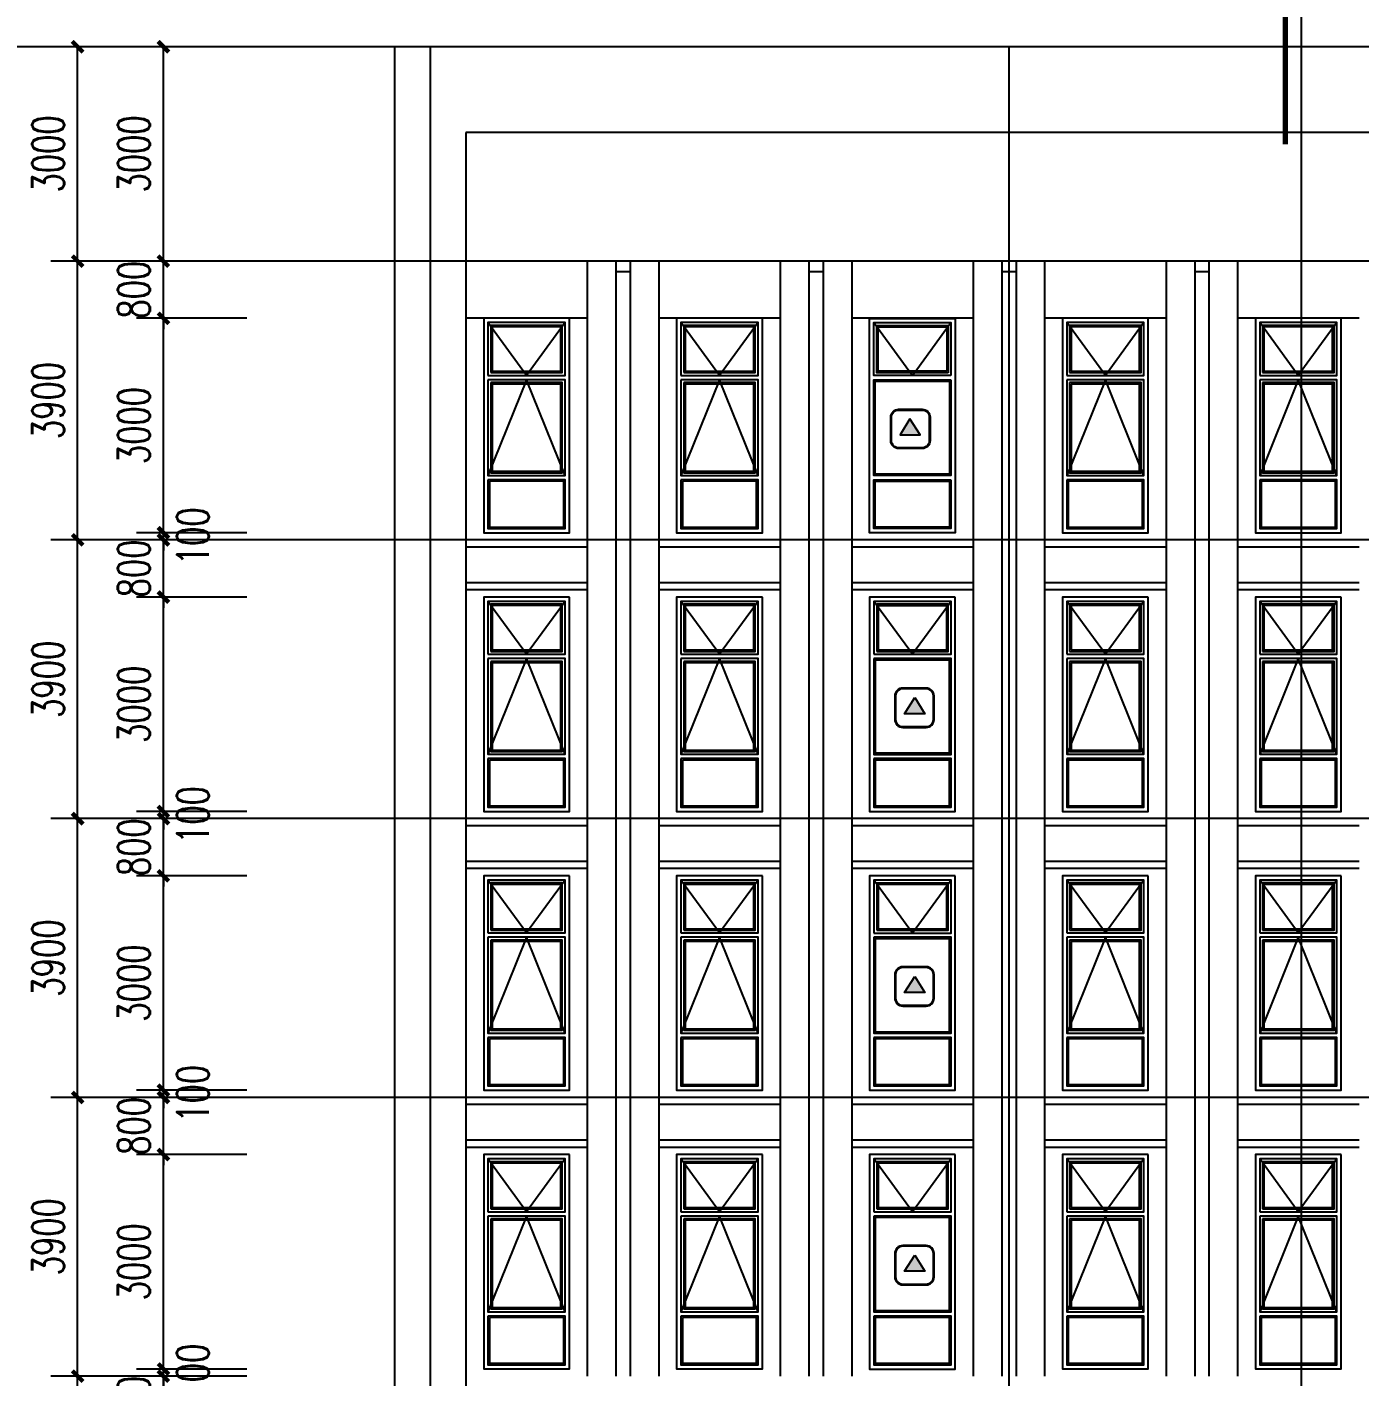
# Model space of a CAD drawing. Extents: x 1738711 to 2346805, y 1189731 to 2516152.
# Drawn here: x 2156531 to 2175172, y 2000241 to 2019115 of the extents above; entities that cross this region are included whole.
import ezdxf

# ---------------------------------------------------------------- set-up
doc = ezdxf.new("R2010")
doc.units = 0
doc.header["$LTSCALE"] = 1000
doc.header["$MEASUREMENT"] = 0
doc.linetypes.add('复件 140224通州运河二期售楼部条件图_t3$0$X-ME SHAFT SH$0$X-B2$0$WATER_LINE', pattern=[0])
for name, color, linetype in [('2', 41, 'Continuous'), ('A-Detl-Thin', 1, 'Continuous'), ('DIM_IDEN', 3, 'Continuous'), ('DOTE', 1, 'Continuous'), ('PUB_DIM', 3, 'Continuous'), ('WINDOW', 144, 'Continuous'), ('看线', 8, 'Continuous')]:
    doc.layers.add(name, color=color, linetype=linetype)
doc.layers.add('_0', color=7, linetype='Continuous', lineweight=25)
doc.styles.add('_TCH_DIM_T3', font='SIMPLEX', dxfattribs={"width": 0.705882, "bigfont": 'GBCBIG'})
doc.dimstyles.new('_TCH_ARCH&&150', dxfattribs={"dimtxt": 446.25, "dimasz": 150, "dimexe": 375, "dimexo": 450, "dimgap": 189.375, "dimtad": 1, "dimdec": 0, "dimzin": 0, "dimdsep": 46, "dimtxsty": '_TCH_DIM_T3', "dimblk": 'ARCHTICK', "dimcen": 0.09, "dimclrt": 7, "dimazin": 2, "dimtfac": 1, "dimtdec": 0, "dimtix": 1, "dimtmove": 2, "dimatfit": 3, "dimfxl": 1, "dimtolj": 1, "dimtzin": 0, "dimarcsym": 0})

# ---------------------------------------------------------------- blocks, each defined once
blk = doc.blocks.new('heraherahera')
at = {"layer": '2'}
for p, q in [((1974692, 1495620), (1974692, 1491720)), ((1975092, 1495620), (1975092, 1491720)), ((1975292, 1495620), (1975292, 1491720)), ((1975692, 1495620), (1975692, 1491720))]:
    blk.add_line(p, q, dxfattribs=at)
blk = doc.blocks.new('hrthtsrhtrdhjrts')
at = {"layer": '2'}
for p, q in [((1944992, 1511220), (1945392, 1511220)), ((1945392, 1511070), (1945592, 1511070)), ((1945592, 1511220), (1945992, 1511220))]:
    blk.add_line(p, q, dxfattribs=at)
blk = doc.blocks.new('geraherahearhe')
at = {"layer": 'WINDOW', "color": 4, "linetype": '复件 140224通州运河二期售楼部条件图_t3$0$X-ME SHAFT SH$0$X-B2$0$WATER_LINE'}
blk.add_lwpolyline([(1943542, 1510320), (1944742, 1510320), (1944742, 1507320), (1943542, 1507320)], close=True, dxfattribs=at)
at = {"layer": 'WINDOW', "linetype": '复件 140224通州运河二期售楼部条件图_t3$0$X-ME SHAFT SH$0$X-B2$0$WATER_LINE'}
for points in [[(1944682, 1509520), (1943602, 1509520), (1943602, 1510260), (1944682, 1510260), (1944682, 1509520)], [(1944682, 1509460), (1944682, 1508120), (1943602, 1508120), (1943602, 1509460), (1944682, 1509460)], [(1944682, 1508060), (1944682, 1507380), (1943602, 1507380), (1943602, 1508060), (1944682, 1508060)]]:
    blk.add_lwpolyline(points, dxfattribs=at)
for points in [[(1944642, 1509560), (1943642, 1509560), (1943642, 1510220), (1944642, 1510220)], [(1944622, 1509580), (1943662, 1509580), (1943662, 1510200), (1944622, 1510200)], [(1944642, 1509420), (1944642, 1508160), (1943642, 1508160), (1943642, 1509420)], [(1944622, 1509400), (1944622, 1508180), (1943662, 1508180), (1943662, 1509400)], [(1944662, 1508040), (1944662, 1507400), (1943622, 1507400), (1943622, 1508040)]]:
    blk.add_lwpolyline(points, close=True, dxfattribs=at)
at = {"layer": '看线'}
for points in [[(1943602, 1510260), (1944142, 1509520), (1944682, 1510260)], [(1943602, 1508120), (1944142, 1509460), (1944682, 1508120)]]:
    blk.add_lwpolyline(points, dxfattribs=at)
blk = doc.blocks.new('44444')
at = {"layer": 'A-Detl-Thin'}
h = blk.add_hatch(color=1, dxfattribs=at)
h.dxf.hatch_style = 1
h.paths.add_polyline_path([(4501249, -50474), (4501124, -50678), (4501380, -50678)])
for points in [[(4501005, -50752), (4501005, -50452, -0.414214), (4501105, -50352), (4501405, -50352, -0.414214), (4501505, -50452), (4501505, -50752, -0.414214), (4501405, -50852), (4501105, -50852, -0.414214)], [(4501015, -50752), (4501015, -50452, -0.414214), (4501105, -50362), (4501405, -50362, -0.414214), (4501495, -50452), (4501495, -50752, -0.414214), (4501405, -50842), (4501105, -50842, -0.414214)]]:
    blk.add_lwpolyline(points, format="xyb", close=True, dxfattribs=at)
blk.add_lwpolyline([(4501249, -50474), (4501124, -50678), (4501380, -50678)], close=True, dxfattribs=at)
blk = doc.blocks.new('herahaerhre')
at = {"layer": 'WINDOW', "color": 4}
blk.add_lwpolyline([(2189022, 1988401), (2190222, 1988401), (2190222, 1985401), (2189022, 1985401)], close=True, dxfattribs=at)
at = {"layer": 'WINDOW'}
for points in [[(2190162, 1987601), (2189082, 1987601), (2189082, 1988341), (2190162, 1988341), (2190162, 1987601)], [(2190162, 1987541), (2190162, 1986201), (2189082, 1986201), (2189082, 1987541), (2190162, 1987541)], [(2190162, 1986141), (2190162, 1985461), (2189082, 1985461), (2189082, 1986141), (2190162, 1986141)]]:
    blk.add_lwpolyline(points, dxfattribs=at)
for points in [[(2190122, 1987641), (2189122, 1987641), (2189122, 1988301), (2190122, 1988301)], [(2190102, 1987661), (2189142, 1987661), (2189142, 1988281), (2190102, 1988281)], [(2190142, 1987521), (2190142, 1986221), (2189102, 1986221), (2189102, 1987521)], [(2190142, 1986121), (2190142, 1985481), (2189102, 1985481), (2189102, 1986121)]]:
    blk.add_lwpolyline(points, close=True, dxfattribs=at)
at = {"layer": '看线'}
blk.add_lwpolyline([(2189082, 1988341), (2189622, 1987601), (2190162, 1988341)], dxfattribs=at)
at = {"color": 6, "xscale": 1.1, "yscale": 1.1, "zscale": 1.1}
blk.add_blockref('44444', (-2761787, 2042516), dxfattribs=at)
blk = doc.blocks.new('hgerahgerahre')
at = {"layer": 'WINDOW', "color": 4, "linetype": '复件 140224通州运河二期售楼部条件图_t3$0$X-ME SHAFT SH$0$X-B2$0$WATER_LINE'}
blk.add_lwpolyline([(1975942, 1494820), (1977142, 1494820), (1977142, 1491820), (1975942, 1491820)], close=True, dxfattribs=at)
at = {"layer": 'WINDOW', "linetype": '复件 140224通州运河二期售楼部条件图_t3$0$X-ME SHAFT SH$0$X-B2$0$WATER_LINE'}
for points in [[(1977082, 1494020), (1976002, 1494020), (1976002, 1494760), (1977082, 1494760), (1977082, 1494020)], [(1977082, 1493960), (1977082, 1492620), (1976002, 1492620), (1976002, 1493960), (1977082, 1493960)], [(1977082, 1492560), (1977082, 1491880), (1976002, 1491880), (1976002, 1492560), (1977082, 1492560)]]:
    blk.add_lwpolyline(points, dxfattribs=at)
for points in [[(1977042, 1494060), (1976042, 1494060), (1976042, 1494720), (1977042, 1494720)], [(1977022, 1494080), (1976062, 1494080), (1976062, 1494700), (1977022, 1494700)], [(1977042, 1493920), (1977042, 1492660), (1976042, 1492660), (1976042, 1493920)], [(1977022, 1493900), (1977022, 1492680), (1976062, 1492680), (1976062, 1493900)], [(1977062, 1492540), (1977062, 1491900), (1976022, 1491900), (1976022, 1492540)]]:
    blk.add_lwpolyline(points, close=True, dxfattribs=at)
at = {"layer": '看线'}
for points in [[(1976002, 1494760), (1976542, 1494020), (1977082, 1494760)], [(1976002, 1492620), (1976542, 1493960), (1977082, 1492620)]]:
    blk.add_lwpolyline(points, dxfattribs=at)
blk = doc.blocks.new('heraheraherah')
at = {"layer": '2'}
for p, q in [((1975692, 1495620), (1977392, 1495620)), ((1975692, 1495520), (1977392, 1495520)), ((1975692, 1495020), (1977392, 1495020)), ((1975692, 1494920), (1977392, 1494920))]:
    blk.add_line(p, q, dxfattribs=at)
blk = doc.blocks.new('jrthreahreah')
at = {"layer": '_0'}
for name in ['heraheraherah', 'hgerahgerahre']:
    blk.add_blockref(name, (0, 0), dxfattribs=at)
blk = doc.blocks.new('heraheraherhe')
at = {"layer": '_0'}
for name, p in [('heraheraherah', (213080, 493582)), ('herahaerhre', (0, 0))]:
    blk.add_blockref(name, p, dxfattribs=at)
blk = doc.blocks.new('_ArchTick')
at = {"color": 0, "linetype": 'ByBlock', "const_width": 0.4}
blk.add_lwpolyline([(-0.5, -0.5), (0.5, 0.5)], dxfattribs=at)
blk = doc.blocks.new('*D3168')
at = {"layer": 'Defpoints', "color": 0, "transparency": 16777216}
for p in [(2158440, 2000239), (2160059, 2000239), (2160059, 1999439)]:
    blk.add_point(p, dxfattribs=at)
at = {"layer": 'PUB_DIM', "color": 0, "lineweight": -2, "transparency": 16777216}
for p, q in [((2158440, 2000239), (2158440, 2000389)), ((2159609, 2000239), (2158065, 2000239)), ((2158440, 1999439), (2158440, 2000239)), ((2159609, 1999439), (2158065, 1999439)), ((2158440, 1999439), (2158440, 1999289))]:
    blk.add_line(p, q, dxfattribs=at)
at = {"layer": 'PUB_DIM', "color": 0, "lineweight": -2, "transparency": 16777216, "xscale": 150, "yscale": 150, "zscale": 150}
for p, rotation in [((2158440, 2000239), 270), ((2158440, 1999439), 90)]:
    blk.add_blockref('_ArchTick', p, dxfattribs=dict(at, rotation=rotation))
at = {"layer": 'PUB_DIM', "color": 7, "transparency": 16777216, "insert": (2158027, 1999839), "char_height": 446.2, "attachment_point": 5, "rotation": 90, "style": '_TCH_DIM_T3'}
blk.add_mtext('\\A1;800', dxfattribs=at)
blk = doc.blocks.new('*D3169')
at = {"layer": 'Defpoints', "color": 0, "transparency": 16777216}
for p in [(2158440, 2000339), (2160059, 2000339), (2160059, 2000239)]:
    blk.add_point(p, dxfattribs=at)
at = {"layer": 'PUB_DIM', "color": 0, "lineweight": -2, "transparency": 16777216}
for p, q in [((2158440, 2000339), (2158440, 2000489)), ((2159609, 2000339), (2158065, 2000339)), ((2158440, 2000239), (2158440, 2000339)), ((2159609, 2000239), (2158065, 2000239)), ((2158440, 2000239), (2158440, 2000089))]:
    blk.add_line(p, q, dxfattribs=at)
at = {"layer": 'PUB_DIM', "color": 0, "lineweight": -2, "transparency": 16777216, "xscale": 150, "yscale": 150, "zscale": 150}
for p, rotation in [((2158440, 2000339), 270), ((2158440, 2000239), 90)]:
    blk.add_blockref('_ArchTick', p, dxfattribs=dict(at, rotation=rotation))
at = {"layer": 'PUB_DIM', "color": 7, "transparency": 16777216, "insert": (2158852, 2000289), "char_height": 446.2, "attachment_point": 5, "rotation": 90, "style": '_TCH_DIM_T3'}
blk.add_mtext('\\A1;100', dxfattribs=at)
blk = doc.blocks.new('*D3170')
at = {"layer": 'Defpoints', "color": 0, "transparency": 16777216}
for p in [(2158440, 2003339), (2160059, 2003339), (2160059, 2000339)]:
    blk.add_point(p, dxfattribs=at)
at = {"layer": 'PUB_DIM', "color": 0, "lineweight": -2, "transparency": 16777216}
for p, q in [((2159609, 2003339), (2158065, 2003339)), ((2158440, 2000339), (2158440, 2003339)), ((2159609, 2000339), (2158065, 2000339))]:
    blk.add_line(p, q, dxfattribs=at)
at = {"layer": 'PUB_DIM', "color": 0, "lineweight": -2, "transparency": 16777216, "xscale": 150, "yscale": 150, "zscale": 150}
for p, rotation in [((2158440, 2003339), 90), ((2158440, 2000339), 270)]:
    blk.add_blockref('_ArchTick', p, dxfattribs=dict(at, rotation=rotation))
at = {"layer": 'PUB_DIM', "color": 7, "transparency": 16777216, "insert": (2158027, 2001839), "char_height": 446.2, "attachment_point": 5, "rotation": 90, "style": '_TCH_DIM_T3'}
blk.add_mtext('\\A1;3000', dxfattribs=at)
blk = doc.blocks.new('*D3171')
at = {"layer": 'Defpoints', "color": 0, "transparency": 16777216}
for p in [(2158440, 2004139), (2160059, 2004139), (2160059, 2003339)]:
    blk.add_point(p, dxfattribs=at)
at = {"layer": 'PUB_DIM', "color": 0, "lineweight": -2, "transparency": 16777216}
for p, q in [((2158440, 2004139), (2158440, 2004289)), ((2159609, 2004139), (2158065, 2004139)), ((2158440, 2003339), (2158440, 2004139)), ((2159609, 2003339), (2158065, 2003339)), ((2158440, 2003339), (2158440, 2003189))]:
    blk.add_line(p, q, dxfattribs=at)
at = {"layer": 'PUB_DIM', "color": 0, "lineweight": -2, "transparency": 16777216, "xscale": 150, "yscale": 150, "zscale": 150}
for p, rotation in [((2158440, 2004139), 270), ((2158440, 2003339), 90)]:
    blk.add_blockref('_ArchTick', p, dxfattribs=dict(at, rotation=rotation))
at = {"layer": 'PUB_DIM', "color": 7, "transparency": 16777216, "insert": (2158027, 2003739), "char_height": 446.2, "attachment_point": 5, "rotation": 90, "style": '_TCH_DIM_T3'}
blk.add_mtext('\\A1;800', dxfattribs=at)
blk = doc.blocks.new('*D3172')
at = {"layer": 'Defpoints', "color": 0, "transparency": 16777216}
for p in [(2158440, 2004239), (2160059, 2004239), (2160059, 2004139)]:
    blk.add_point(p, dxfattribs=at)
at = {"layer": 'PUB_DIM', "color": 0, "lineweight": -2, "transparency": 16777216}
for p, q in [((2158440, 2004239), (2158440, 2004389)), ((2159609, 2004239), (2158065, 2004239)), ((2159609, 2004139), (2158065, 2004139)), ((2158440, 2004139), (2158440, 2004239)), ((2158440, 2004139), (2158440, 2003989))]:
    blk.add_line(p, q, dxfattribs=at)
at = {"layer": 'PUB_DIM', "color": 0, "lineweight": -2, "transparency": 16777216, "xscale": 150, "yscale": 150, "zscale": 150}
for p, rotation in [((2158440, 2004239), 270), ((2158440, 2004139), 90)]:
    blk.add_blockref('_ArchTick', p, dxfattribs=dict(at, rotation=rotation))
at = {"layer": 'PUB_DIM', "color": 7, "transparency": 16777216, "insert": (2158852, 2004189), "char_height": 446.2, "attachment_point": 5, "rotation": 90, "style": '_TCH_DIM_T3'}
blk.add_mtext('\\A1;100', dxfattribs=at)
blk = doc.blocks.new('*D3173')
at = {"layer": 'Defpoints', "color": 0, "transparency": 16777216}
for p in [(2158440, 2007239), (2160059, 2007239), (2160059, 2004239)]:
    blk.add_point(p, dxfattribs=at)
at = {"layer": 'PUB_DIM', "color": 0, "lineweight": -2, "transparency": 16777216}
for p, q in [((2159609, 2007239), (2158065, 2007239)), ((2158440, 2004239), (2158440, 2007239)), ((2159609, 2004239), (2158065, 2004239))]:
    blk.add_line(p, q, dxfattribs=at)
at = {"layer": 'PUB_DIM', "color": 0, "lineweight": -2, "transparency": 16777216, "xscale": 150, "yscale": 150, "zscale": 150}
for p, rotation in [((2158440, 2007239), 90), ((2158440, 2004239), 270)]:
    blk.add_blockref('_ArchTick', p, dxfattribs=dict(at, rotation=rotation))
at = {"layer": 'PUB_DIM', "color": 7, "transparency": 16777216, "insert": (2158027, 2005739), "char_height": 446.2, "attachment_point": 5, "rotation": 90, "style": '_TCH_DIM_T3'}
blk.add_mtext('\\A1;3000', dxfattribs=at)
blk = doc.blocks.new('*D3174')
at = {"layer": 'Defpoints', "color": 0, "transparency": 16777216}
for p in [(2158440, 2008039), (2160059, 2008039), (2160059, 2007239)]:
    blk.add_point(p, dxfattribs=at)
at = {"layer": 'PUB_DIM', "color": 0, "lineweight": -2, "transparency": 16777216}
for p, q in [((2159609, 2008039), (2158065, 2008039)), ((2158440, 2008039), (2158440, 2008189)), ((2158440, 2007239), (2158440, 2008039)), ((2159609, 2007239), (2158065, 2007239)), ((2158440, 2007239), (2158440, 2007089))]:
    blk.add_line(p, q, dxfattribs=at)
at = {"layer": 'PUB_DIM', "color": 0, "lineweight": -2, "transparency": 16777216, "xscale": 150, "yscale": 150, "zscale": 150}
for p, rotation in [((2158440, 2008039), 270), ((2158440, 2007239), 90)]:
    blk.add_blockref('_ArchTick', p, dxfattribs=dict(at, rotation=rotation))
at = {"layer": 'PUB_DIM', "color": 7, "transparency": 16777216, "insert": (2158027, 2007639), "char_height": 446.2, "attachment_point": 5, "rotation": 90, "style": '_TCH_DIM_T3'}
blk.add_mtext('\\A1;800', dxfattribs=at)
blk = doc.blocks.new('*D3175')
at = {"layer": 'Defpoints', "color": 0, "transparency": 16777216}
for p in [(2158440, 2008139), (2160059, 2008139), (2160059, 2008039)]:
    blk.add_point(p, dxfattribs=at)
at = {"layer": 'PUB_DIM', "color": 0, "lineweight": -2, "transparency": 16777216}
for p, q in [((2158440, 2008139), (2158440, 2008289)), ((2159609, 2008139), (2158065, 2008139)), ((2159609, 2008039), (2158065, 2008039)), ((2158440, 2008039), (2158440, 2008139)), ((2158440, 2008039), (2158440, 2007889))]:
    blk.add_line(p, q, dxfattribs=at)
at = {"layer": 'PUB_DIM', "color": 0, "lineweight": -2, "transparency": 16777216, "xscale": 150, "yscale": 150, "zscale": 150}
for p, rotation in [((2158440, 2008139), 270), ((2158440, 2008039), 90)]:
    blk.add_blockref('_ArchTick', p, dxfattribs=dict(at, rotation=rotation))
at = {"layer": 'PUB_DIM', "color": 7, "transparency": 16777216, "insert": (2158852, 2008089), "char_height": 446.2, "attachment_point": 5, "rotation": 90, "style": '_TCH_DIM_T3'}
blk.add_mtext('\\A1;100', dxfattribs=at)
blk = doc.blocks.new('*D3176')
at = {"layer": 'Defpoints', "color": 0, "transparency": 16777216}
for p in [(2158440, 2011139), (2160059, 2011139), (2160059, 2008139)]:
    blk.add_point(p, dxfattribs=at)
at = {"layer": 'PUB_DIM', "color": 0, "lineweight": -2, "transparency": 16777216}
for p, q in [((2159609, 2011139), (2158065, 2011139)), ((2158440, 2008139), (2158440, 2011139)), ((2159609, 2008139), (2158065, 2008139))]:
    blk.add_line(p, q, dxfattribs=at)
at = {"layer": 'PUB_DIM', "color": 0, "lineweight": -2, "transparency": 16777216, "xscale": 150, "yscale": 150, "zscale": 150}
for p, rotation in [((2158440, 2011139), 90), ((2158440, 2008139), 270)]:
    blk.add_blockref('_ArchTick', p, dxfattribs=dict(at, rotation=rotation))
at = {"layer": 'PUB_DIM', "color": 7, "transparency": 16777216, "insert": (2158027, 2009639), "char_height": 446.2, "attachment_point": 5, "rotation": 90, "style": '_TCH_DIM_T3'}
blk.add_mtext('\\A1;3000', dxfattribs=at)
blk = doc.blocks.new('*D3177')
at = {"layer": 'Defpoints', "color": 0, "transparency": 16777216}
for p in [(2158440, 2011939), (2160059, 2011939), (2160059, 2011139)]:
    blk.add_point(p, dxfattribs=at)
at = {"layer": 'PUB_DIM', "color": 0, "lineweight": -2, "transparency": 16777216}
for p, q in [((2158440, 2011939), (2158440, 2012089)), ((2159609, 2011939), (2158065, 2011939)), ((2158440, 2011139), (2158440, 2011939)), ((2159609, 2011139), (2158065, 2011139)), ((2158440, 2011139), (2158440, 2010989))]:
    blk.add_line(p, q, dxfattribs=at)
at = {"layer": 'PUB_DIM', "color": 0, "lineweight": -2, "transparency": 16777216, "xscale": 150, "yscale": 150, "zscale": 150}
for p, rotation in [((2158440, 2011939), 270), ((2158440, 2011139), 90)]:
    blk.add_blockref('_ArchTick', p, dxfattribs=dict(at, rotation=rotation))
at = {"layer": 'PUB_DIM', "color": 7, "transparency": 16777216, "insert": (2158027, 2011539), "char_height": 446.2, "attachment_point": 5, "rotation": 90, "style": '_TCH_DIM_T3'}
blk.add_mtext('\\A1;800', dxfattribs=at)
blk = doc.blocks.new('*D3178')
at = {"layer": 'Defpoints', "color": 0, "transparency": 16777216}
for p in [(2158440, 2012039), (2160059, 2012039), (2160059, 2011939)]:
    blk.add_point(p, dxfattribs=at)
at = {"layer": 'PUB_DIM', "color": 0, "lineweight": -2, "transparency": 16777216}
for p, q in [((2158440, 2012039), (2158440, 2012189)), ((2159609, 2012039), (2158065, 2012039)), ((2158440, 2011939), (2158440, 2012039)), ((2159609, 2011939), (2158065, 2011939)), ((2158440, 2011939), (2158440, 2011789))]:
    blk.add_line(p, q, dxfattribs=at)
at = {"layer": 'PUB_DIM', "color": 0, "lineweight": -2, "transparency": 16777216, "xscale": 150, "yscale": 150, "zscale": 150}
for p, rotation in [((2158440, 2012039), 270), ((2158440, 2011939), 90)]:
    blk.add_blockref('_ArchTick', p, dxfattribs=dict(at, rotation=rotation))
at = {"layer": 'PUB_DIM', "color": 7, "transparency": 16777216, "insert": (2158852, 2011989), "char_height": 446.2, "attachment_point": 5, "rotation": 90, "style": '_TCH_DIM_T3'}
blk.add_mtext('\\A1;100', dxfattribs=at)
blk = doc.blocks.new('*D3179')
at = {"layer": 'Defpoints', "color": 0, "transparency": 16777216}
for p in [(2158440, 2015039), (2160059, 2015039), (2160059, 2012039)]:
    blk.add_point(p, dxfattribs=at)
at = {"layer": 'PUB_DIM', "color": 0, "lineweight": -2, "transparency": 16777216}
for p, q in [((2159609, 2015039), (2158065, 2015039)), ((2158440, 2012039), (2158440, 2015039)), ((2159609, 2012039), (2158065, 2012039))]:
    blk.add_line(p, q, dxfattribs=at)
at = {"layer": 'PUB_DIM', "color": 0, "lineweight": -2, "transparency": 16777216, "xscale": 150, "yscale": 150, "zscale": 150}
for p, rotation in [((2158440, 2015039), 90), ((2158440, 2012039), 270)]:
    blk.add_blockref('_ArchTick', p, dxfattribs=dict(at, rotation=rotation))
at = {"layer": 'PUB_DIM', "color": 7, "transparency": 16777216, "insert": (2158027, 2013539), "char_height": 446.2, "attachment_point": 5, "rotation": 90, "style": '_TCH_DIM_T3'}
blk.add_mtext('\\A1;3000', dxfattribs=at)
blk = doc.blocks.new('*D3180')
at = {"layer": 'Defpoints', "color": 0, "transparency": 16777216}
for p in [(2158440, 2015839), (2160059, 2015839), (2160059, 2015039)]:
    blk.add_point(p, dxfattribs=at)
at = {"layer": 'PUB_DIM', "color": 0, "lineweight": -2, "transparency": 16777216}
for p, q in [((2158440, 2015839), (2158440, 2015989)), ((2159609, 2015839), (2158065, 2015839)), ((2158440, 2015039), (2158440, 2015839)), ((2159609, 2015039), (2158065, 2015039)), ((2158440, 2015039), (2158440, 2014889))]:
    blk.add_line(p, q, dxfattribs=at)
at = {"layer": 'PUB_DIM', "color": 0, "lineweight": -2, "transparency": 16777216, "xscale": 150, "yscale": 150, "zscale": 150}
for p, rotation in [((2158440, 2015839), 270), ((2158440, 2015039), 90)]:
    blk.add_blockref('_ArchTick', p, dxfattribs=dict(at, rotation=rotation))
at = {"layer": 'PUB_DIM', "color": 7, "transparency": 16777216, "insert": (2158027, 2015439), "char_height": 446.2, "attachment_point": 5, "rotation": 90, "style": '_TCH_DIM_T3'}
blk.add_mtext('\\A1;800', dxfattribs=at)
blk = doc.blocks.new('*D3181')
at = {"layer": 'Defpoints', "color": 0, "transparency": 16777216}
for p in [(2158440, 2018839), (2160059, 2018839), (2160059, 2015839)]:
    blk.add_point(p, dxfattribs=at)
at = {"layer": 'PUB_DIM', "color": 0, "lineweight": -2, "transparency": 16777216}
for p, q in [((2159609, 2018839), (2158065, 2018839)), ((2158440, 2015839), (2158440, 2018839)), ((2159609, 2015839), (2158065, 2015839))]:
    blk.add_line(p, q, dxfattribs=at)
at = {"layer": 'PUB_DIM', "color": 0, "lineweight": -2, "transparency": 16777216, "xscale": 150, "yscale": 150, "zscale": 150}
for p, rotation in [((2158440, 2018839), 90), ((2158440, 2015839), 270)]:
    blk.add_blockref('_ArchTick', p, dxfattribs=dict(at, rotation=rotation))
at = {"layer": 'PUB_DIM', "color": 7, "transparency": 16777216, "insert": (2158027, 2017339), "char_height": 446.2, "attachment_point": 5, "rotation": 90, "style": '_TCH_DIM_T3'}
blk.add_mtext('\\A1;3000', dxfattribs=at)
blk = doc.blocks.new('*D3545')
at = {"layer": 'Defpoints', "color": 0, "transparency": 16777216}
for p in [(2157240, 2000239), (2158859, 2000239), (2158859, 1996339)]:
    blk.add_point(p, dxfattribs=at)
at = {"layer": 'PUB_DIM', "color": 0, "lineweight": -2, "transparency": 16777216}
for p, q in [((2158409, 2000239), (2156865, 2000239)), ((2157240, 1996339), (2157240, 2000239)), ((2158409, 1996339), (2156865, 1996339))]:
    blk.add_line(p, q, dxfattribs=at)
at = {"layer": 'PUB_DIM', "color": 0, "lineweight": -2, "transparency": 16777216, "xscale": 150, "yscale": 150, "zscale": 150}
for p, rotation in [((2157240, 2000239), 90), ((2157240, 1996339), 270)]:
    blk.add_blockref('_ArchTick', p, dxfattribs=dict(at, rotation=rotation))
at = {"layer": 'PUB_DIM', "color": 7, "transparency": 16777216, "insert": (2156827, 1998289), "char_height": 446.2, "attachment_point": 5, "rotation": 90, "style": '_TCH_DIM_T3'}
blk.add_mtext('\\A1;3900', dxfattribs=at)
blk = doc.blocks.new('*D3546')
at = {"layer": 'Defpoints', "color": 0, "transparency": 16777216}
for p in [(2157240, 2004139), (2158859, 2004139), (2158859, 2000239)]:
    blk.add_point(p, dxfattribs=at)
at = {"layer": 'PUB_DIM', "color": 0, "lineweight": -2, "transparency": 16777216}
for p, q in [((2158409, 2004139), (2156865, 2004139)), ((2157240, 2000239), (2157240, 2004139)), ((2158409, 2000239), (2156865, 2000239))]:
    blk.add_line(p, q, dxfattribs=at)
at = {"layer": 'PUB_DIM', "color": 0, "lineweight": -2, "transparency": 16777216, "xscale": 150, "yscale": 150, "zscale": 150}
for p, rotation in [((2157240, 2004139), 90), ((2157240, 2000239), 270)]:
    blk.add_blockref('_ArchTick', p, dxfattribs=dict(at, rotation=rotation))
at = {"layer": 'PUB_DIM', "color": 7, "transparency": 16777216, "insert": (2156827, 2002189), "char_height": 446.2, "attachment_point": 5, "rotation": 90, "style": '_TCH_DIM_T3'}
blk.add_mtext('\\A1;3900', dxfattribs=at)
blk = doc.blocks.new('*D3547')
at = {"layer": 'Defpoints', "color": 0, "transparency": 16777216}
for p in [(2157240, 2008039), (2158859, 2008039), (2158859, 2004139)]:
    blk.add_point(p, dxfattribs=at)
at = {"layer": 'PUB_DIM', "color": 0, "lineweight": -2, "transparency": 16777216}
for p, q in [((2158409, 2008039), (2156865, 2008039)), ((2157240, 2004139), (2157240, 2008039)), ((2158409, 2004139), (2156865, 2004139))]:
    blk.add_line(p, q, dxfattribs=at)
at = {"layer": 'PUB_DIM', "color": 0, "lineweight": -2, "transparency": 16777216, "xscale": 150, "yscale": 150, "zscale": 150}
for p, rotation in [((2157240, 2008039), 90), ((2157240, 2004139), 270)]:
    blk.add_blockref('_ArchTick', p, dxfattribs=dict(at, rotation=rotation))
at = {"layer": 'PUB_DIM', "color": 7, "transparency": 16777216, "insert": (2156827, 2006089), "char_height": 446.2, "attachment_point": 5, "rotation": 90, "style": '_TCH_DIM_T3'}
blk.add_mtext('\\A1;3900', dxfattribs=at)
blk = doc.blocks.new('*D3548')
at = {"layer": 'Defpoints', "color": 0, "transparency": 16777216}
for p in [(2157240, 2011939), (2158859, 2011939), (2158859, 2008039)]:
    blk.add_point(p, dxfattribs=at)
at = {"layer": 'PUB_DIM', "color": 0, "lineweight": -2, "transparency": 16777216}
for p, q in [((2158409, 2011939), (2156865, 2011939)), ((2157240, 2008039), (2157240, 2011939)), ((2158409, 2008039), (2156865, 2008039))]:
    blk.add_line(p, q, dxfattribs=at)
at = {"layer": 'PUB_DIM', "color": 0, "lineweight": -2, "transparency": 16777216, "xscale": 150, "yscale": 150, "zscale": 150}
for p, rotation in [((2157240, 2011939), 90), ((2157240, 2008039), 270)]:
    blk.add_blockref('_ArchTick', p, dxfattribs=dict(at, rotation=rotation))
at = {"layer": 'PUB_DIM', "color": 7, "transparency": 16777216, "insert": (2156827, 2009989), "char_height": 446.2, "attachment_point": 5, "rotation": 90, "style": '_TCH_DIM_T3'}
blk.add_mtext('\\A1;3900', dxfattribs=at)
blk = doc.blocks.new('*D3549')
at = {"layer": 'Defpoints', "color": 0, "transparency": 16777216}
for p in [(2157240, 2015839), (2158859, 2015839), (2158859, 2011939)]:
    blk.add_point(p, dxfattribs=at)
at = {"layer": 'PUB_DIM', "color": 0, "lineweight": -2, "transparency": 16777216}
for p, q in [((2158409, 2015839), (2156865, 2015839)), ((2157240, 2011939), (2157240, 2015839)), ((2158409, 2011939), (2156865, 2011939))]:
    blk.add_line(p, q, dxfattribs=at)
at = {"layer": 'PUB_DIM', "color": 0, "lineweight": -2, "transparency": 16777216, "xscale": 150, "yscale": 150, "zscale": 150}
for p, rotation in [((2157240, 2015839), 90), ((2157240, 2011939), 270)]:
    blk.add_blockref('_ArchTick', p, dxfattribs=dict(at, rotation=rotation))
at = {"layer": 'PUB_DIM', "color": 7, "transparency": 16777216, "insert": (2156827, 2013889), "char_height": 446.2, "attachment_point": 5, "rotation": 90, "style": '_TCH_DIM_T3'}
blk.add_mtext('\\A1;3900', dxfattribs=at)
blk = doc.blocks.new('*D3550')
at = {"layer": 'Defpoints', "color": 0, "transparency": 16777216}
for p in [(2157240, 2018839), (2158859, 2018839), (2158859, 2015839)]:
    blk.add_point(p, dxfattribs=at)
at = {"layer": 'PUB_DIM', "color": 0, "lineweight": -2, "transparency": 16777216}
for p, q in [((2158409, 2018839), (2156865, 2018839)), ((2157240, 2015839), (2157240, 2018839)), ((2158409, 2015839), (2156865, 2015839))]:
    blk.add_line(p, q, dxfattribs=at)
at = {"layer": 'PUB_DIM', "color": 0, "lineweight": -2, "transparency": 16777216, "xscale": 150, "yscale": 150, "zscale": 150}
for p, rotation in [((2157240, 2018839), 90), ((2157240, 2015839), 270)]:
    blk.add_blockref('_ArchTick', p, dxfattribs=dict(at, rotation=rotation))
at = {"layer": 'PUB_DIM', "color": 7, "transparency": 16777216, "insert": (2156827, 2017339), "char_height": 446.2, "attachment_point": 5, "rotation": 90, "style": '_TCH_DIM_T3'}
blk.add_mtext('\\A1;3000', dxfattribs=at)
blk = doc.blocks.new('*D3551')
at = {"layer": 'Defpoints', "color": 0, "transparency": 16777216}
for p in [(2156040, 2018839), (2160059, 2018839), (2160059, 1970539)]:
    blk.add_point(p, dxfattribs=at)
at = {"layer": 'PUB_DIM', "color": 0, "lineweight": -2, "transparency": 16777216}
for p, q in [((2159609, 2018839), (2155665, 2018839)), ((2156040, 1970539), (2156040, 2018839)), ((2159609, 1970539), (2155665, 1970539))]:
    blk.add_line(p, q, dxfattribs=at)
at = {"layer": 'PUB_DIM', "color": 0, "lineweight": -2, "transparency": 16777216, "xscale": 150, "yscale": 150, "zscale": 150}
for p, rotation in [((2156040, 2018839), 90), ((2156040, 1970539), 270)]:
    blk.add_blockref('_ArchTick', p, dxfattribs=dict(at, rotation=rotation))
at = {"layer": 'PUB_DIM', "color": 7, "transparency": 16777216, "insert": (2155627, 1994689), "char_height": 446.2, "attachment_point": 5, "rotation": 90, "style": '_TCH_DIM_T3'}
blk.add_mtext('\\A1;48300', dxfattribs=at)

msp = doc.modelspace()

# ---------------------------------------------------------------- linework, layer by layer
at = {"layer": '2'}
for p, q in [((2161672.2, 2018839.1), (2161672.2, 1970539.1)), ((2219372.3, 2018839.1), (2161672.2, 2018839.1)), ((2162672.3, 2017639.1), (2162672.3, 1981639.1)), ((2218372.3, 2017639.1), (2162672.3, 2017639.1)), ((2164372.3, 2015039.1), (2162672.3, 2015039.1)), ((2167072.3, 2015039.1), (2165372.3, 2015039.1)), ((2169772.3, 2015039.1), (2168072.3, 2015039.1)), ((2172472.3, 2015039.1), (2170772.3, 2015039.1)), ((2175172.3, 2015039.1), (2173472.3, 2015039.1))]:
    msp.add_line(p, q, dxfattribs=at)
at = {"layer": 'DIM_IDEN'}
msp.add_line((2174366.9, 1970085.3), (2174366.9, 2022740.6), dxfattribs=at)
at = {"layer": 'DIM_IDEN', "const_width": 75}
msp.add_lwpolyline([(2174141.9, 2017472.2), (2174141.9, 2019616.1)], dxfattribs=at)
at = {"layer": 'DOTE'}
for p, q in [((2244168, 2018839.1), (2158035.7, 2018839.1)), ((2162172.3, 2018839.1), (2162172.3, 1968178.7)), ((2170272.3, 2018839.1), (2170272.3, 1968178.7)), ((2244168, 2015839.1), (2158035.7, 2015839.1)), ((2244168, 2011939.1), (2158035.7, 2011939.1)), ((2244168, 2008039.1), (2158035.7, 2008039.1)), ((2244168, 2004139.1), (2158035.7, 2004139.1))]:
    msp.add_line(p, q, dxfattribs=at)

# ---------------------------------------------------------------- block references
at = {"layer": '_0', "xscale": -1}
for name, p in [('heraherahera', (4140064.2, 520219.4)), ('hrthtsrhtrdhjrts', (4110364.2, 504619.4)), ('heraherahera', (4142764.2, 520219.4)), ('hrthtsrhtrdhjrts', (4113064.2, 504619.4)), ('heraherahera', (4145464.2, 520219.4)), ('hrthtsrhtrdhjrts', (4115764.2, 504619.4)), ('heraherahera', (4148164.2, 520219.4)), ('hrthtsrhtrdhjrts', (4118464.2, 504619.4)), ('geraherahearhe', (4107664.2, 504719.4)), ('geraherahearhe', (4110364.2, 504719.4)), ('geraherahearhe', (4115764.2, 504719.4)), ('geraherahearhe', (4118464.2, 504719.4))]:
    msp.add_blockref(name, p, dxfattribs=at)
at = {"layer": '_0'}
msp.add_blockref('herahaerhre', (-20700, 26637.6), dxfattribs=at)
at = {"layer": '_0', "extrusion": (0, 0, -1), "zscale": -1}
for name, p in [('jrthreahreah', (-4140064.2, 516319.4)), ('heraherahera', (-4140064.2, 516319.4)), ('jrthreahreah', (-4142764.2, 516319.4)), ('heraherahera', (-4142764.2, 516319.4)), ('heraheraherhe', (-4358544.5, 22737.6)), ('heraherahera', (-4145464.2, 516319.4)), ('jrthreahreah', (-4148164.2, 516319.4)), ('heraherahera', (-4148164.2, 516319.4)), ('jrthreahreah', (-4150864.2, 516319.4)), ('jrthreahreah', (-4140064.2, 512419.4)), ('heraherahera', (-4140064.2, 512419.4)), ('jrthreahreah', (-4142764.2, 512419.4)), ('heraherahera', (-4142764.2, 512419.4)), ('heraheraherhe', (-4358544.5, 18837.6)), ('heraherahera', (-4145464.2, 512419.4)), ('jrthreahreah', (-4148164.2, 512419.4)), ('heraherahera', (-4148164.2, 512419.4)), ('jrthreahreah', (-4150864.2, 512419.4)), ('jrthreahreah', (-4140064.2, 508519.4)), ('heraherahera', (-4140064.2, 508519.4)), ('jrthreahreah', (-4142764.2, 508519.4)), ('heraherahera', (-4142764.2, 508519.4)), ('heraheraherhe', (-4358544.5, 14937.6)), ('heraherahera', (-4145464.2, 508519.4)), ('jrthreahreah', (-4148164.2, 508519.4)), ('heraherahera', (-4148164.2, 508519.4)), ('jrthreahreah', (-4150864.2, 508519.4))]:
    msp.add_blockref(name, p, dxfattribs=at)

# ---------------------------------------------------------------- dimensions: what is measured, and where the dimension line sits
at = {"layer": 'PUB_DIM'}
for p1, p2, distance, picture, middle in [((2160058.9, 1970539.1), (2160058.9, 2018839.1), 4019.1, '*D3551', (2155627.3, 1994689.1)), ((2158858.9, 2015839.1), (2158858.9, 2018839.1), 1619.1, '*D3550', (2156827.3, 2017339.1)), ((2160058.9, 2015839.1), (2160058.9, 2018839.1), 1619.1, '*D3181', (2158027.3, 2017339.1)), ((2160058.9, 2015039.1), (2160058.9, 2015839.1), 1619.1, '*D3180', (2158027.3, 2015439.1)), ((2158858.9, 2011939.1), (2158858.9, 2015839.1), 1619.1, '*D3549', (2156827.3, 2013889.1)), ((2160058.9, 2012039.1), (2160058.9, 2015039.1), 1619.1, '*D3179', (2158027.3, 2013539.1)), ((2158858.9, 2008039.1), (2158858.9, 2011939.1), 1619.1, '*D3548', (2156827.3, 2009989.1)), ((2160058.9, 2011139.1), (2160058.9, 2011939.1), 1619.1, '*D3177', (2158027.3, 2011539.1)), ((2160058.9, 2008139.1), (2160058.9, 2011139.1), 1619.1, '*D3176', (2158027.3, 2009639.1)), ((2158858.9, 2004139.1), (2158858.9, 2008039.1), 1619.1, '*D3547', (2156827.3, 2006089.1)), ((2160058.9, 2007239.1), (2160058.9, 2008039.1), 1619.1, '*D3174', (2158027.3, 2007639.1)), ((2160058.9, 2004239.1), (2160058.9, 2007239.1), 1619.1, '*D3173', (2158027.3, 2005739.1)), ((2160058.9, 2003339.1), (2160058.9, 2004139.1), 1619.1, '*D3171', (2158027.3, 2003739.1)), ((2158858.9, 2000239.1), (2158858.9, 2004139.1), 1619.1, '*D3546', (2156827.3, 2002189.1)), ((2160058.9, 2000339.1), (2160058.9, 2003339.1), 1619.1, '*D3170', (2158027.3, 2001839.1)), ((2158858.9, 1996339.1), (2158858.9, 2000239.1), 1619.1, '*D3545', (2156827.3, 1998289.1)), ((2160058.9, 1999439.1), (2160058.9, 2000239.1), 1619.1, '*D3168', (2158027.3, 1999839.1))]:
    dim = msp.add_aligned_dim(p1=p1, p2=p2, distance=distance, dimstyle='_TCH_ARCH&&150', dxfattribs=at)
    dim.commit()
    dim.dimension.update_dxf_attribs({"geometry": picture, "text_midpoint": middle})
for base, p1, p2, picture, middle in [((2158439.8, 2012039.1), (2160058.9, 2011939.1), (2160058.9, 2012039.1), '*D3178', (2158852.3, 2011989.1)), ((2158439.8, 2008139.1), (2160058.9, 2008039.1), (2160058.9, 2008139.1), '*D3175', (2158852.3, 2008089.1)), ((2158439.8, 2004239.1), (2160058.9, 2004139.1), (2160058.9, 2004239.1), '*D3172', (2158852.3, 2004189.1)), ((2158439.8, 2000339.1), (2160058.9, 2000239.1), (2160058.9, 2000339.1), '*D3169', (2158852.3, 2000289.1))]:
    dim = msp.add_linear_dim(base=base, p1=p1, p2=p2, angle=90, dimstyle='_TCH_ARCH&&150', dxfattribs=at)
    dim.commit()
    dim.dimension.update_dxf_attribs({"geometry": picture, "text_midpoint": middle, "dimtype": 129})

doc.saveas('drawing.dxf')
